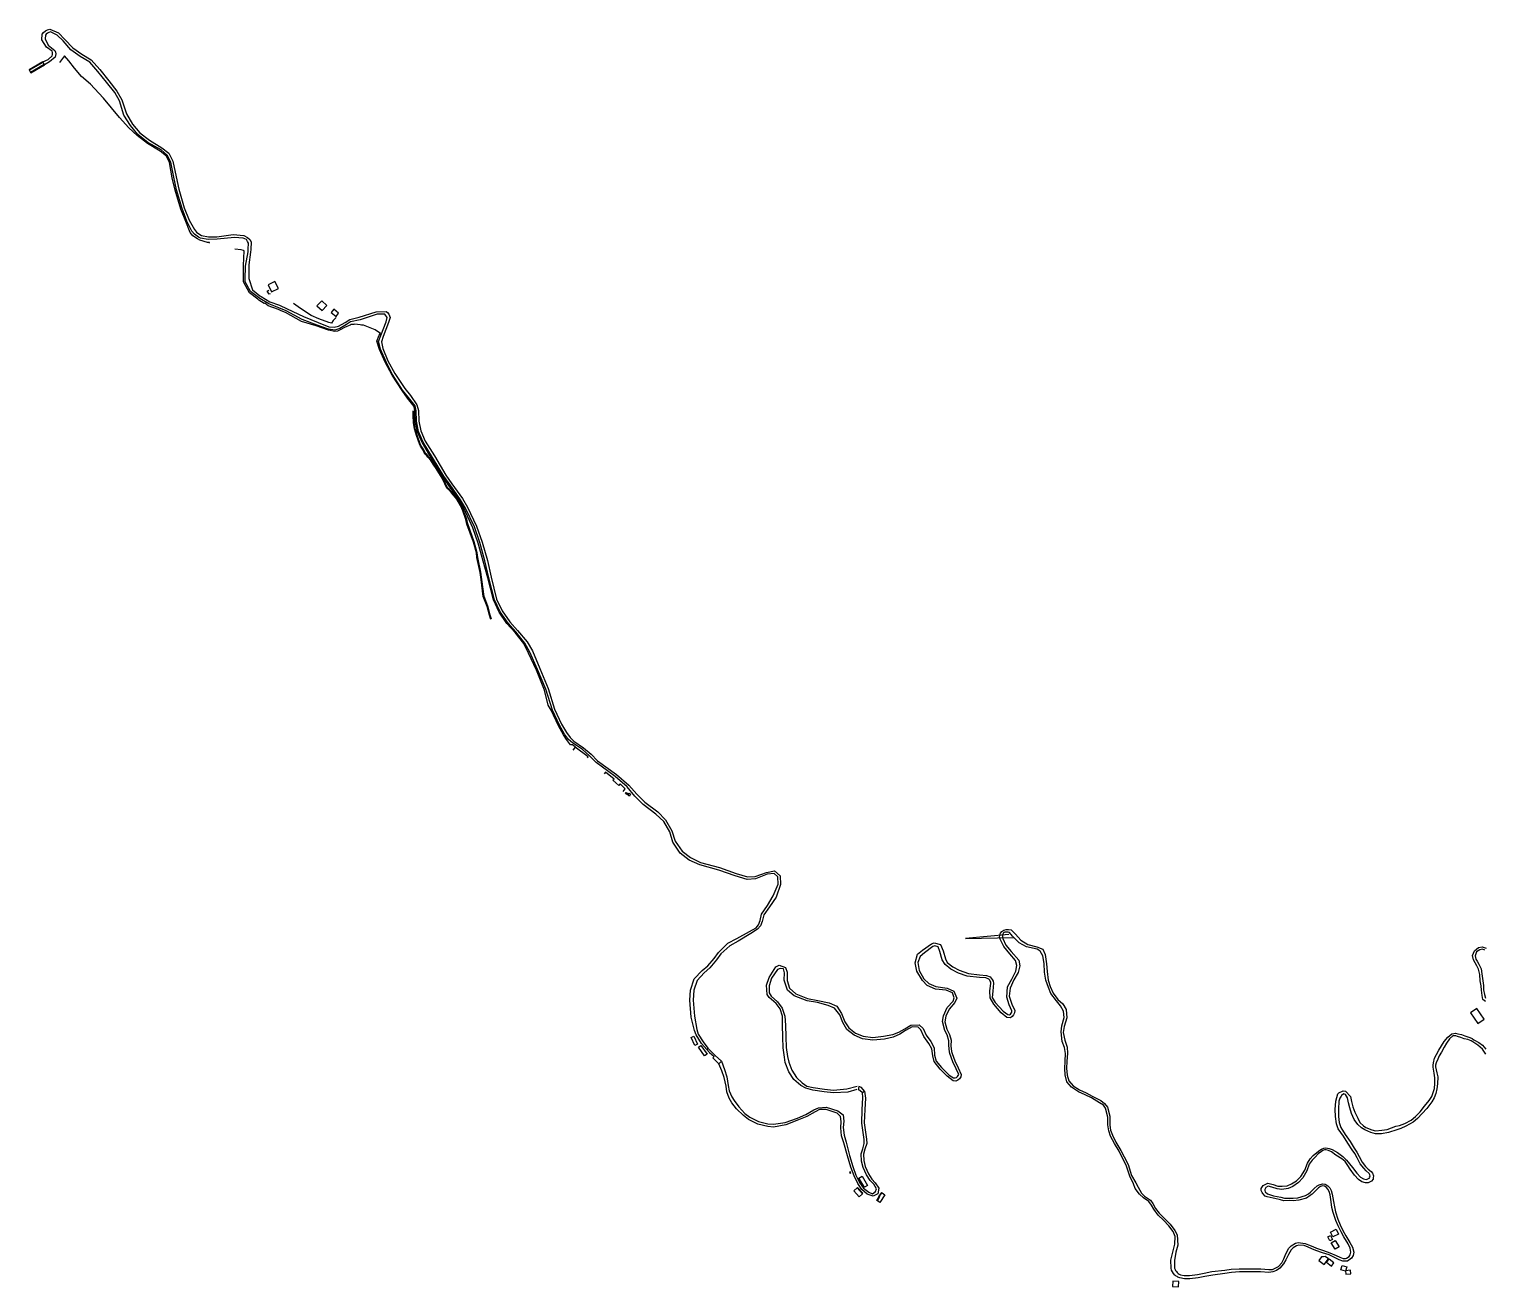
# Model space of a CAD drawing. Header units: metres. Extents: x 597717 to 615580, y 9471410 to 9478852.
# Drawn here: x 606348 to 608663, y 9471410 to 9473410 of the extents above; entities that cross this region are included whole.
import ezdxf

# ---------------------------------------------------------------- set-up
doc = ezdxf.new("R2010")
doc.units = ezdxf.units.M
for name, color, linetype in [('BORDE DE VIA EXIST', 1, 'Continuous'), ('canal de regadio', 144, 'Continuous'), ('cerco', 36, 'Continuous'), ('MAPOSTERIA', 5, 'Continuous'), ('OBRAS DE ARTE', 5, 'Continuous'), ('VEREDA', 144, 'Continuous'), ('VIVIENDA', 6, 'Continuous')]:
    doc.layers.add(name, color=color, linetype=linetype)

msp = doc.modelspace()

# ---------------------------------------------------------------- linework, layer by layer
at = {"layer": 'BORDE DE VIA EXIST', "flags": 128}
for points, elevation in [([(606369.6, 9473357.8), (606378, 9473361.6), (606384.2, 9473367.5, 0.139287), (606384.4, 9473374.7), (606375.3, 9473381.2), (606367.9, 9473393), (606368.3, 9473401.6, -0.2225), (606380.5, 9473409.8), (606394.5, 9473403.8), (606404.4, 9473393.2), (606417.1, 9473380.3), (606431.6, 9473370.3), (606446.4, 9473360.9), (606460.1, 9473345.6), (606474.2, 9473327.7), (606487.2, 9473311.1), (606495.1, 9473297.2)], 627.6), ([(606858.9, 9472944.2), (606852.3, 9472940.3), (606841.7, 9472933.9), (606833.7, 9472931), (606823.7, 9472932.6), (606805.8, 9472939.2), (606782.1, 9472948), (606756.5, 9472962.1), (606744.6, 9472966.9), (606729.1, 9472973), (606714.6, 9472981.3), (606699.8, 9472992.7), (606691.5, 9473008.3), (606691.2, 9473012.3), (606691.7, 9473033), (606695.8, 9473056), (606696.1, 9473060.2), (606696.6, 9473069.7), (606695.1, 9473072.3), (606693.3, 9473075.2), (606688.3, 9473077.6), (606674.3, 9473078.3), (606647, 9473075.9), (606632.5, 9473075.2), (606620.1, 9473077.6), (606617.3, 9473079.3), (606610.8, 9473083.6), (606606.7, 9473088.5), (606598.5, 9473104.4), (606591.1, 9473124.6), (606581.9, 9473154.1), (606577.6, 9473174.4), (606573, 9473198.4), (606567, 9473209.5), (606557.5, 9473217.8), (606536.7, 9473229.7), (606520.8, 9473242.2), (606509, 9473256.6), (606498.3, 9473273.3), (606491.4, 9473295.6), (606483.9, 9473308.9), (606470.9, 9473325.6), (606456.9, 9473342.6), (606444, 9473357.2), (606429, 9473366.3), (606414, 9473377), (606401.8, 9473391), (606392.4, 9473400.2), (606381.4, 9473405.3, 0.21643), (606373.5, 9473400.2), (606373, 9473394.4), (606378.2, 9473384.6), (606388.6, 9473376, -0.250087), (606388.9, 9473365.1), (606380.2, 9473357.7), (606372, 9473353.1)], 787.8), ([(606495.1, 9473297.2), (606502.3, 9473275.2), (606512.3, 9473259), (606523.6, 9473244.7), (606538.9, 9473233.1), (606558.8, 9473221.1), (606570, 9473212.6), (606576.5, 9473199.8), (606581.4, 9473175.1), (606585.7, 9473155.4), (606594.5, 9473125.9), (606602.4, 9473105.9), (606610.6, 9473091.3), (606613.9, 9473087.2), (606619.2, 9473083.2), (606621.8, 9473081.6), (606633, 9473079.5), (606646.4, 9473079.4), (606672, 9473083.3), (606689.2, 9473081.6), (606694.9, 9473078.6), (606698.7, 9473075.5), (606700.7, 9473071.4), (606700.1, 9473059.7), (606700, 9473055.4), (606697.1, 9473034.9), (606696.9, 9473013.2), (606702.8, 9472995.6), (606714.6, 9472985.8), (606716.7, 9472984.7), (606730.6, 9472976.5), (606745.8, 9472971), (606758.2, 9472965.3), (606784, 9472952.7), (606807.4, 9472943.5), (606824.6, 9472936.4), (606832.7, 9472936.2), (606839.5, 9472937.8), (606850.6, 9472943.4), (606857.6, 9472948.2), (606872.6, 9472951.9), (606899.4, 9472960.6), (606915.5, 9472960.9, -0.213976), (606921.9, 9472951.4)], 627.6), ([(608170, 9471428.7, -0.152677), (608164.1, 9471439.8), (608163.7, 9471452.6), (608166.6, 9471465.4), (608169.9, 9471477.9), (608170.6, 9471490.2), (608167.2, 9471498.4), (608160.4, 9471507.2), (608151.8, 9471516.4), (608143.4, 9471524.1), (608136.7, 9471533.5), (608133.1, 9471540.2), (608128.8, 9471545.6), (608120.4, 9471551.5), (608114, 9471557.4), (608107.1, 9471566.3), (608104.1, 9471574.2), (608098.3, 9471585.9), (608092.4, 9471603.4), (608086.6, 9471614.7), (608081.5, 9471625.8), (608074.1, 9471638.2), (608067.7, 9471649.9), (608064.8, 9471658.2), (608063.6, 9471667.6), (608063.6, 9471679.8), (608059.7, 9471694), (608056.4, 9471698.8), (608050.1, 9471702.9), (608037.6, 9471710.8), (608027.5, 9471715.3), (608016.7, 9471720.1), (608005.5, 9471727.7), (607998.4, 9471736.3), (607995.4, 9471747), (607995.1, 9471757.4), (607995.3, 9471769.1), (607995.9, 9471781.1), (607994.7, 9471790.7), (607990.9, 9471800.5), (607989, 9471815.6), (607990.5, 9471824.9), (607994.1, 9471838.3), (607993, 9471848.7), (607988.1, 9471857), (607981.6, 9471864.7), (607972.9, 9471876.3), (607969.1, 9471886.1), (607965, 9471897.6), (607962.9, 9471910.6), (607962, 9471924.1), (607959.9, 9471936.3), (607955.9, 9471944.1), (607951.1, 9471947.1), (607934.1, 9471950.7), (607922.2, 9471957), (607911.9, 9471967.6), (607907.2, 9471973.6, 0.186803), (607897.3, 9471973.2, 0.142398), (607896.2, 9471964), (607901.3, 9471953.4), (607909.7, 9471943.5), (607921.8, 9471929.3), (607923.6, 9471920.7), (607920.7, 9471909.8), (607913.7, 9471898.1), (607908, 9471885.1), (607906.7, 9471872.4), (607910.6, 9471859.7), (607915.7, 9471849.5, -0.239405), (607908.4, 9471837.9), (607902.9, 9471838.6), (607893.5, 9471846), (607882.1, 9471859.8), (607876, 9471869.9), (607875.8, 9471880.9), (607877.4, 9471892.7, 0.197265), (607874.3, 9471899.3), (607869.6, 9471901.6), (607859.1, 9471902.2), (607839.8, 9471904.2), (607826, 9471909.1), (607813.7, 9471915.3), (607804.5, 9471922.6), (607800, 9471930.3), (607796.3, 9471943.2), (607793.3, 9471950.7), (607788.3, 9471952.2), (607784.9, 9471951.2), (607772, 9471941), (607764.7, 9471935.6), (607761.3, 9471925.8), (607763.5, 9471913), (607771, 9471900), (607778.5, 9471892.3), (607790.1, 9471887.7), (607807.7, 9471884.8), (607818.6, 9471880.3), (607823.4, 9471869.2), (607820.2, 9471862.3), (607810.8, 9471851.8), (607805.5, 9471840.7), (607804.2, 9471831.6), (607807.4, 9471819.7), (607811.6, 9471811.6), (607814.2, 9471802.1), (607813.9, 9471793.5), (607814.8, 9471784.3), (607815.6, 9471781.4), (607820, 9471769.5), (607825.3, 9471758.3), (607829.9, 9471747.8, -0.368362), (607821.4, 9471737.2), (607817.2, 9471737.6), (607808.1, 9471744.9), (607796.7, 9471756.3), (607787.1, 9471768.2), (607785.1, 9471777.5), (607783.7, 9471788.5), (607778.7, 9471797.1), (607771, 9471808.2), (607765.9, 9471819), (607761.6, 9471823.1), (607752.1, 9471823.6), (607741.7, 9471817.5), (607732.8, 9471811.8), (607721.9, 9471807.3), (607708.1, 9471804.2), (607689.4, 9471802.1), (607673.3, 9471804.5), (607659.7, 9471810.1), (607648.5, 9471819.1), (607641.7, 9471830.3), (607637.1, 9471842.5), (607628.9, 9471853), (607618.8, 9471857.7), (607601.4, 9471862.1), (607585.4, 9471864.9), (607564.5, 9471872.8), (607553.7, 9471881.8), (607548.4, 9471897.5), (607549, 9471909.3), (607547.8, 9471915.6), (607542, 9471916.4), (607538.2, 9471914.9), (607528.7, 9471900.8), (607524.5, 9471889), (607525, 9471877.6), (607528, 9471872.2), (607538, 9471863.1), (607545.3, 9471853.4), (607549.5, 9471840.7), (607550.5, 9471826.2), (607551.1, 9471807.4), (607551.8, 9471790.8), (607554.1, 9471776.6), (607555.9, 9471767.6), (607560.9, 9471754.5), (607568.1, 9471742.9), (607577.1, 9471734.4), (607584.9, 9471729.4), (607594.8, 9471726.9)], 822.9), ([(607910.9, 9471848.8), (607906.3, 9471858.3), (607902.7, 9471870.9), (607903.8, 9471887.3), (607910.6, 9471899.6), (607917.3, 9471912), (607918.7, 9471921.3), (607916.4, 9471928.9), (607907.7, 9471939.8), (607898, 9471951.5), (607892.2, 9471962.7, -0.317711), (607894.9, 9471975.2, -0.265204), (607909.4, 9471977.6), (607916.3, 9471970.7)], 916.2), ([(607916.3, 9471970.7), (607924.9, 9471961.2), (607936.1, 9471954.4), (607950.4, 9471950.8), (607960.1, 9471947.2), (607963.9, 9471938.4), (607966, 9471923.9), (607966.7, 9471911.6), (607968.3, 9471897.9), (607971.8, 9471887.7), (607976.4, 9471877.3), (607984.1, 9471867.2), (607991.7, 9471860), (607997.1, 9471851), (607998, 9471837.7), (607994.2, 9471824.1), (607992.5, 9471814.5), (607994.8, 9471802.5), (607998.5, 9471791.3), (607999, 9471781.6), (607998.3, 9471768.5), (607997.9, 9471757.6), (607998.7, 9471746.8), (608001.5, 9471737.8), (608008.1, 9471729.7), (608018.1, 9471723.5), (608028.9, 9471718.5), (608038.6, 9471713.3), (608052.1, 9471706.4), (608058.2, 9471701.8), (608062.8, 9471695.6), (608066.4, 9471681.4), (608066.7, 9471667.4), (608067.8, 9471659.3), (608070.6, 9471651.4), (608076.2, 9471640.1), (608084.3, 9471627.1), (608089.6, 9471616.7), (608095.9, 9471604.7), (608101.2, 9471587.3), (608107.8, 9471575.7), (608111.9, 9471568.8), (608117.2, 9471559.1), (608121.8, 9471554.3), (608131.2, 9471547.8), (608135.1, 9471542.7), (608139.1, 9471534.9), (608145.1, 9471527.2), (608154, 9471518.3), (608162.8, 9471509.9), (608170.1, 9471500), (608173.9, 9471492.6), (608174.9, 9471476.4), (608171.7, 9471465.1), (608169.5, 9471451.9), (608169.7, 9471440, 0.12241), (608173.8, 9471432.7, 0.094775)], 985.8), ([(607826.2, 9471747.9), (607822.2, 9471756.9), (607816.8, 9471767.8), (607811.9, 9471781), (607811.5, 9471783.7), (607810.6, 9471793.7), (607810.7, 9471801.4), (607807.9, 9471810.9), (607804, 9471817.5), (607800.5, 9471831.9), (607802.2, 9471841.3), (607808, 9471854.1), (607817.4, 9471864.4), (607819.1, 9471869.7), (607816.3, 9471877.6), (607806.2, 9471881.6), (607789.4, 9471883.7), (607776, 9471889.2), (607768.4, 9471897.2), (607759.8, 9471912), (607757.2, 9471925.3), (607760.6, 9471939.1), (607768.7, 9471945.6), (607768.7, 9471945.6), (607782.7, 9471955.6), (607787.1, 9471957.2), (607797.4, 9471954.5), (607801.3, 9471944.6), (607805.1, 9471931.6), (607808, 9471926.1), (607816.7, 9471919.2), (607827.2, 9471913.8), (607841.9, 9471908.4), (607859.4, 9471906.2), (607870.4, 9471905.2), (607876, 9471903.1, -0.140634), (607881.7, 9471893.2)], 881), ([(607594, 9471723.1), (607583, 9471725.9), (607574.9, 9471730.3), (607564.2, 9471739.9), (607556, 9471751.8), (607550.2, 9471766.9), (607549.2, 9471775.1), (607547.2, 9471790.4), (607546.5, 9471807), (607546.1, 9471826.6), (607545.8, 9471840.5), (607542.2, 9471852.4), (607536, 9471860.7), (607524.7, 9471870.1), (607521.5, 9471875.2), (607520.5, 9471889.8), (607524.6, 9471902.1), (607535.4, 9471919.2), (607540.5, 9471921.5), (607550.9, 9471918), (607553.2, 9471910.6), (607553.6, 9471897), (607557.3, 9471885), (607567.2, 9471876.2), (607585.7, 9471868.4), (607602.1, 9471865.3), (607620, 9471861.9), (607632.2, 9471856.3), (607639.9, 9471845), (607645.2, 9471831.5), (607651.6, 9471822.1), (607662.3, 9471813.6), (607674.3, 9471808.5), (607689.8, 9471806.5), (607706.8, 9471808.5), (607721.4, 9471811.3), (607730.8, 9471815), (607740.3, 9471820.5), (607750.3, 9471826.2), (607763.5, 9471826.8), (607769.5, 9471821), (607774.5, 9471810.3), (607781.7, 9471800.3), (607787, 9471790), (607787.6, 9471778.3), (607790.6, 9471769.1), (607798.9, 9471759), (607811.2, 9471746.8), (607818, 9471742.4), (607820.6, 9471742.4, 0.251875), (607826.2, 9471747.9)], 207.5), ([(607881.7, 9471893.2), (607880.3, 9471880.5), (607879.7, 9471870.2), (607884.4, 9471862.1), (607896.8, 9471848.3), (607904.2, 9471843), (607907.2, 9471842.6, 0.257659), (607910.9, 9471848.8)], 916.2), ([(608326.7, 9471554.7), (608338.4, 9471552.6), (608344.3, 9471551.4), (608351.8, 9471551.1), (608358.2, 9471551.2), (608365.6, 9471551.8), (608377.7, 9471555.2), (608382.8, 9471558.3), (608385.7, 9471560.9), (608391.6, 9471566.3), (608396.4, 9471570.8), (608399.3, 9471572.1), (608404.6, 9471574.1), (608409.1, 9471573.6), (608413.6, 9471571), (608416.4, 9471567.8), (608418.9, 9471563.5), (608420.4, 9471557.4), (608422.1, 9471546.1), (608423.7, 9471537.5), (608425.6, 9471529.6), (608429.5, 9471517.7), (608433.2, 9471508.5), (608437.2, 9471499.6), (608441.9, 9471491.2), (608448.3, 9471480.7), (608452.7, 9471473), (608454.6, 9471465.3), (608453.5, 9471460), (608451.1, 9471455.9), (608444.4, 9471450.9), (608437.1, 9471450.8), (608431.2, 9471453.1), (608424.8, 9471456.3), (608415.5, 9471460.8), (608405, 9471464.4), (608394.3, 9471467.8), (608388, 9471470.8), (608382, 9471473), (608375.9, 9471475.7), (608367.4, 9471476.2), (608363.4, 9471475.6), (608358.4, 9471472.1), (608354.9, 9471468.8), (608350.6, 9471461.7), (608346.7, 9471453.3), (608342.8, 9471446.6), (608337.2, 9471440.1), (608331.8, 9471436.3), (608325.6, 9471434.2), (608319.4, 9471433), (608306.4, 9471434.2), (608297.1, 9471434.2), (608284.8, 9471434.2), (608272.6, 9471433.8), (608260.3, 9471433.1), (608249.5, 9471431.6), (608230.3, 9471428.7), (608217.7, 9471426.6), (608207.2, 9471424.7), (608193.8, 9471422.8), (608185.3, 9471422.8), (608178.1, 9471424.6), (608174.6, 9471425.8, 0.039619), (608170, 9471428.7)], 1028.5), ([(608173.8, 9471432.7, 0.063842), (608177, 9471430.2), (608179.2, 9471429.1), (608184.8, 9471428.1), (608193.3, 9471428), (608205.8, 9471429.9)], 988.3)]:
    msp.add_lwpolyline(points, format="xyb", dxfattribs=dict(at, elevation=elevation))
for points, elevation in [([(607199.2, 9472289.1), (607191.3, 9472303), (607179.9, 9472327), (607169.5, 9472360.2), (607156.2, 9472391.6), (607144.3, 9472419.2), (607136.3, 9472433.5), (607121.8, 9472451.4), (607109.4, 9472465.5), (607096.8, 9472483.4), (607087.7, 9472502.7), (607079, 9472537.7), (607072.4, 9472564.4), (607064.5, 9472593.4), (607056, 9472618.4), (607041.7, 9472648.3), (607033.9, 9472661.7), (607017.1, 9472685.3), (607007.5, 9472699.1), (606989, 9472728.8), (606974.2, 9472752.9), (606966.8, 9472769.9), (606964, 9472786.4), (606963.5, 9472803.1), (606961.6, 9472810.7), (606951.3, 9472824.4), (606941.8, 9472835.8), (606925.7, 9472860.5), (606915.4, 9472880.9), (606906.4, 9472900.8), (606903.1, 9472913), (606906.9, 9472922.5), (606915.4, 9472944.5), (606917, 9472951.3), (606913.6, 9472956.8), (606901.4, 9472956.4), (606874.1, 9472947.5), (606858.9, 9472944.2)], 787.8), ([(606921.9, 9472951.4), (606919.2, 9472943.2), (606910.8, 9472920.9), (606908.2, 9472912.7), (606910.1, 9472902), (606918.2, 9472882.4), (606929.2, 9472862.5), (606945, 9472838.3), (606954.4, 9472827.4), (606964.5, 9472812.3), (606967, 9472803.7), (606967.7, 9472786.7), (606970.7, 9472771.1), (606977.4, 9472754.5), (606992.3, 9472731.3), (607010.3, 9472700.8), (607019.8, 9472687.1), (607036.8, 9472663.5), (607044.8, 9472650), (607059.4, 9472619.8), (607068.3, 9472594.4), (607076.5, 9472565.2), (607082.7, 9472538.5), (607090.8, 9472503.7), (607099.9, 9472485.1), (607112.4, 9472467.5), (607124.5, 9472453.9), (607139.9, 9472435.8), (607148.4, 9472421.3), (607160.1, 9472393.1)], 627.6), ([(607160.1, 9472393.1), (607173.1, 9472361.3), (607183.2, 9472328.4), (607194.6, 9472304.7), (607202.3, 9472291.5)], 627.6), ([(607371.5, 9472117), (607366.5, 9472133.6), (607357.1, 9472149.8), (607344.6, 9472161.5), (607324.3, 9472177.3), (607311, 9472190.5), (607298.7, 9472205.2), (607279.7, 9472221.5), (607249.6, 9472243.6), (607239.1, 9472254.2), (607227.7, 9472264.5), (607211.8, 9472275.3), (607205.5, 9472280.6), (607199.2, 9472289.1)], 760.9), ([(607202.3, 9472291.5), (607208.4, 9472283.5), (607213.9, 9472277.9), (607229.4, 9472267.1), (607241.7, 9472257.2), (607251.9, 9472246.5), (607282.1, 9472224.6), (607301.5, 9472207.9), (607314, 9472193.4), (607326.8, 9472180.7), (607347.6, 9472165.3), (607359.9, 9472152.6), (607370, 9472135), (607375.2, 9472118.8), (607386.4, 9472103), (607399.7, 9472092.7), (607415.6, 9472085.1), (607445.5, 9472076.9), (607472.2, 9472067.5), (607490.4, 9472062.3), (607502.4, 9472062.8), (607520.6, 9472069.2), (607533.2, 9472071.4), (607542, 9472063.8), (607542.6, 9472049.7), (607535.7, 9472029.5), (607525.4, 9472014.6), (607516.4, 9472001.4), (607513.6, 9471991.2), (607510.9, 9471983.9), (607506.4, 9471978.7), (607495.6, 9471971.9), (607475.7, 9471959.7), (607462.3, 9471952.1), (607447.8, 9471939.4), (607441, 9471930.2), (607430.3, 9471917.1), (607421.3, 9471909.6), (607410.2, 9471897.3), (607404.8, 9471881.6), (607403.8, 9471866.1), (607406.2, 9471840.4), (607409.6, 9471819.3), (607411.9, 9471812), (607419.6, 9471799.8), (607427.4, 9471789.6)], 600.7), ([(607417.1, 9471797), (607408.4, 9471810.6), (607405.8, 9471817.8), (607400.5, 9471839.1), (607398.6, 9471865.9), (607399.8, 9471882.1), (607405.5, 9471899.7), (607418.3, 9471913.3), (607427.1, 9471920.4), (607437.3, 9471932.3), (607444.3, 9471942), (607459.1, 9471956.5), (607473.5, 9471963.9), (607493.5, 9471975.3), (607504.2, 9471981.2), (607508, 9471985.5), (607510.2, 9471992.4), (607512.6, 9472002.9), (607522.2, 9472016.6), (607531.3, 9472031.6), (607539, 9472050.5), (607538.6, 9472061.8), (607532.5, 9472067.6), (607521.6, 9472066.3), (607503.1, 9472059.1), (607490, 9472058), (607470.8, 9472063.5), (607444.5, 9472072.8), (607414.4, 9472081.1), (607397.6, 9472088.4), (607383.3, 9472099.8), (607371.5, 9472117)], 771.7), ([(608663.9, 9471863.6), (608659.8, 9471866.8), (608658.9, 9471873.4), (608657.5, 9471882.1), (608657.1, 9471889), (608655.8, 9471896.6), (608654.9, 9471907), (608653.2, 9471915.1), (608650.3, 9471920.8), (608647.5, 9471925.1), (608644.8, 9471929.9), (608643.4, 9471936.8), (608646.6, 9471944.2), (608653, 9471949.9), (608658.8, 9471950.9), (608665.1, 9471948.6)], 1202.2), ([(608663.2, 9471945.6), (608659.4, 9471946.9), (608654.9, 9471946.1), (608649.6, 9471942.8), (608647.6, 9471936.7), (608649, 9471931.3), (608650.9, 9471927.8), (608653.4, 9471923), (608657.2, 9471915.9), (608658.5, 9471907.9), (608659.7, 9471896.6), (608660.9, 9471889.1), (608661, 9471882.4), (608662.4, 9471875.1), (608664.3, 9471869.2)], 1165.3), ([(608664.9, 9471780.1), (608661.5, 9471784.8), (608659.1, 9471787.9), (608655.6, 9471791.1), (608651.8, 9471794.4), (608644, 9471799.8), (608641.1, 9471801.1), (608636.1, 9471803.4), (608630.1, 9471804.6), (608624.8, 9471806.7), (608619.6, 9471808.1), (608616.9, 9471809.1), (608615.1, 9471809.1), (608612.1, 9471809), (608606.7, 9471804.7), (608602, 9471797.7), (608598.3, 9471791.1), (608593.9, 9471783.3), (608590.4, 9471777.4), (608588.1, 9471772.2), (608585.5, 9471766.1), (608584.5, 9471762.7), (608584.7, 9471760), (608586.9, 9471750.4), (608588.5, 9471743.8), (608587.9, 9471732.7), (608586.6, 9471725.2), (608585, 9471717.3), (608582.6, 9471710.7), (608578.7, 9471704.2), (608570.9, 9471693.9), (608563.6, 9471685.7), (608555.9, 9471677.7), (608548.8, 9471672), (608537.5, 9471665.5), (608529.4, 9471662.1), (608523.1, 9471659.7), (608509.6, 9471655.7), (608498.8, 9471653.2), (608489, 9471653.6), (608481.6, 9471655.3), (608472.3, 9471659.7), (608466.7, 9471663.1), (608461.3, 9471668.1), (608455.4, 9471676), (608451.1, 9471685.6), (608448.2, 9471694.9), (608446.3, 9471702.9), (608444.5, 9471710.9), (608441.2, 9471716.1), (608438.6, 9471716.9), (608435.1, 9471714.5), (608434.3, 9471713.4), (608432.3, 9471710.2), (608430.7, 9471705.3), (608430.1, 9471692.8), (608430.1, 9471681.1), (608431.2, 9471671.3), (608434.2, 9471663.4), (608441, 9471652.2), (608448.6, 9471641), (608455.4, 9471630.4), (608459.4, 9471624.2), (608463.2, 9471617.6), (608468, 9471608.2), (608473.4, 9471601.7), (608477.4, 9471597.2), (608482.1, 9471593.5), (608484.3, 9471590.7), (608485.9, 9471586.7), (608485.7, 9471583.6), (608485.2, 9471581.3), (608482.6, 9471578.4), (608477.5, 9471575.5), (608473.3, 9471575.4), (608467.6, 9471577), (608462.2, 9471580.8), (608455.6, 9471587.7), (608448.8, 9471597.1), (608445.3, 9471603.1), (608440.8, 9471609.4), (608435.4, 9471613.6), (608425.8, 9471619.7), (608419.4, 9471624.6), (608414.6, 9471626.7), (608410.7, 9471627.9), (608407.8, 9471627.9), (608405.5, 9471626.7), (608403.1, 9471625.1), (608398, 9471621.4), (608393, 9471616.1), (608388.6, 9471611.8), (608383.4, 9471605.4), (608380, 9471594.4), (608373.8, 9471583.3), (608366.8, 9471576), (608357.5, 9471569.8), (608350, 9471566.5), (608340.3, 9471565.1), (608332.8, 9471566), (608324.2, 9471568.8), (608318.6, 9471570.2), (608314.5, 9471568.1), (608313.2, 9471565), (608313.1, 9471563.6), (608313.9, 9471561.4), (608317.3, 9471558.2), (608326.7, 9471554.7)], 1165.3), ([(608348.5, 9471570.9), (608355.8, 9471573.7), (608363.7, 9471578.9), (608370.6, 9471585.7), (608376.6, 9471595.5), (608381, 9471606.6), (608385.1, 9471613.6), (608390, 9471619.1), (608395.8, 9471623.7), (608400.5, 9471627.3), (608403.3, 9471629.1), (608407, 9471630.4), (608409.9, 9471631), (608415.5, 9471630.3), (608420.2, 9471628.4), (608428.5, 9471623.8), (608437.3, 9471617.3), (608442.8, 9471611.8), (608448, 9471606), (608452.6, 9471599.9), (608459.3, 9471591), (608465.5, 9471584.6), (608470.2, 9471581.9), (608474.1, 9471580.9), (608475.7, 9471581.2), (608479.1, 9471582.8), (608480.1, 9471583.5), (608479.8, 9471585.1), (608480.9, 9471586.3), (608480, 9471588.4), (608479.2, 9471590.3), (608474.4, 9471594.6), (608470.5, 9471598.9), (608465, 9471605.9), (608459.9, 9471615.5), (608456.4, 9471622.1), (608452.1, 9471627.9), (608444.9, 9471638.8), (608438.1, 9471649.8), (608429.8, 9471661.6), (608427.3, 9471669.3), (608425.5, 9471681), (608425.2, 9471692.3), (608426.2, 9471705.5), (608427.4, 9471711.2), (608429.3, 9471716.8), (608431, 9471718.5), (608437.6, 9471721.6), (608441.5, 9471721.4), (608449.5, 9471712.6), (608451, 9471705), (608453.1, 9471696.5), (608456.2, 9471688.1), (608460.9, 9471678.1), (608464.4, 9471671.4), (608470, 9471665.9), (608473.7, 9471663.4), (608483.3, 9471659.9), (608489.3, 9471658.3), (608499.2, 9471659.2), (608507.9, 9471660.5), (608521.7, 9471665.6), (608527.2, 9471666.7), (608535.6, 9471670.1), (608545.8, 9471675.3), (608552.9, 9471681.2), (608560, 9471688.5), (608567.2, 9471697.2), (608574.7, 9471706.5), (608578.8, 9471712.9), (608581, 9471718.9), (608582.8, 9471725.4), (608583.6, 9471733.3), (608583.3, 9471742.3), (608582.2, 9471749.9), (608581.1, 9471759.2), (608581.1, 9471762.7), (608581.4, 9471766.4), (608583.2, 9471773.7), (608586, 9471779.5), (608589.9, 9471786.2), (608594, 9471793.2), (608598.3, 9471800), (608604, 9471806.9), (608610.5, 9471812.2), (608613.9, 9471812.8), (608616.6, 9471813.3), (608619.9, 9471812.5), (608626, 9471811.5), (608631.4, 9471809.5), (608639, 9471806.6), (608642.8, 9471805), (608645.7, 9471803.1), (608653.6, 9471798.8), (608659.4, 9471794.6), (608662.2, 9471791), (608664.5, 9471788.3)], 1202.2), ([(607417.1, 9471797), (607425.5, 9471787.6)], 787.9), ([(607449.5, 9471753.6), (607444.6, 9471764.7)], 789.8), ([(607448.9, 9471768.8), (607453.6, 9471755.6), (607457.5, 9471744.1), (607459.7, 9471730.1), (607461.3, 9471721.9), (607465.2, 9471712.3), (607469.3, 9471706.2), (607476.3, 9471696.3), (607486.3, 9471685.7), (607494.1, 9471680), (607508, 9471673.2), (607522.8, 9471669.2), (607531.4, 9471668.8), (607550, 9471671.4), (607569.9, 9471678.4), (607583, 9471684.3), (607596, 9471691.7), (607603.4, 9471695), (607615.6, 9471695.8), (607634.2, 9471690), (607642.6, 9471683.4), (607643.4, 9471673.4), (607642.2, 9471663.3), (607643.8, 9471651.2), (607647, 9471640.4), (607652.6, 9471619.1), (607657.8, 9471601.7), (607662.8, 9471587.7), (607668.6, 9471575.9), (607675, 9471567.3), (607683.2, 9471560.8), (607689.2, 9471558.3), (607693.9, 9471561.6), (607695.3, 9471565.8), (607691.2, 9471573.2), (607685.3, 9471579.1), (607679.7, 9471588), (607674.3, 9471600.1), (607671.6, 9471610), (607671.2, 9471621.6), (607673.9, 9471629.8), (607676.1, 9471638.2), (607675.6, 9471644.6), (607672.3, 9471670.4), (607672.9, 9471692), (607673.8, 9471710.6), (607673, 9471719.1)], 821.9), ([(607676.6, 9471721.5), (607678, 9471710.2), (607677, 9471692), (607675.8, 9471670.8), (607679.6, 9471644.8), (607679.9, 9471637.9), (607677.1, 9471628.9), (607674.9, 9471621.3), (607675.2, 9471610.8), (607677.6, 9471601.4), (607682.6, 9471589.7), (607688.1, 9471581.5), (607693.6, 9471575.4), (607699.4, 9471566.9), (607697.4, 9471558.3), (607690, 9471554.4), (607680.6, 9471557.5), (607672, 9471564.8), (607665.9, 9471574.4), (607660.1, 9471586.4), (607654.4, 9471600.2), (607649.4, 9471618.3), (607643.4, 9471639.1), (607639.9, 9471650.4), (607638.6, 9471663), (607639.3, 9471673.2), (607638.1, 9471681), (607632.9, 9471686.4), (607615.3, 9471692), (607604.6, 9471691.9), (607597.8, 9471688.6), (607584.9, 9471680.8), (607571.4, 9471675.5), (607551.4, 9471667.8), (607531.7, 9471664.2), (607522.4, 9471665.1), (607506.6, 9471669), (607491.9, 9471676.3), (607483.9, 9471682.5), (607472.9, 9471693.2), (607465.5, 9471702.9), (607461, 9471710), (607457.3, 9471720.4), (607456.1, 9471729.2), (607453.4, 9471743), (607449.5, 9471753.6)], 853.7), ([(607664.2, 9471723.9), (607650.1, 9471719.6), (607627.1, 9471718.7), (607612.3, 9471720.1), (607594, 9471723.1)], 822.9), ([(607594.8, 9471726.9), (607612.6, 9471724.5), (607627.2, 9471723), (607648.2, 9471725), (607664.6, 9471729.4)], 1438.4), ([(608205.8, 9471429.9), (608216.7, 9471432), (608228.8, 9471434.6), (608249.3, 9471436.9), (608259.5, 9471438.3), (608272.4, 9471438.8), (608284.4, 9471438.9), (608297.4, 9471438.8), (608306.7, 9471438.7), (608319.4, 9471437.5), (608325.1, 9471437.7), (608329.4, 9471439.7), (608334.9, 9471442.7), (608340, 9471448.1), (608343.2, 9471454.8), (608346.5, 9471462.8), (608351.4, 9471471.5), (608354.9, 9471475.4), (608361.7, 9471479.4), (608366, 9471480.6), (608377.4, 9471479), (608382.7, 9471476.9), (608389.4, 9471474.5), (608395.3, 9471471.9), (608406.2, 9471467.9), (608416.5, 9471464.4), (608426.6, 9471460.2), (608432.5, 9471457.6), (608437.6, 9471455.1), (608441.3, 9471455.4), (608443, 9471455.8), (608447.2, 9471458.5), (608448.9, 9471461.2), (608450.1, 9471465.5), (608448.9, 9471471.6), (608445.9, 9471478.4), (608439, 9471489.7), (608434.3, 9471497.4), (608429.6, 9471507), (608426.1, 9471515.7), (608422, 9471528.5), (608419.7, 9471536.2), (608418.4, 9471545.3), (608417.2, 9471556.5), (608415.5, 9471561.8), (608413.4, 9471565.3), (608411, 9471568.1), (608408, 9471570.1), (608405.1, 9471570.8), (608401.5, 9471569.5), (608398.7, 9471567.6), (608394.7, 9471564), (608388.3, 9471557.7), (608385.5, 9471555.4), (608379.2, 9471551.2), (608367.4, 9471547.9), (608358, 9471547.1), (608352.2, 9471547.2), (608343.4, 9471547.1), (608337.8, 9471548.6), (608329, 9471550.7), (608326.2, 9471551.1), (608316.6, 9471553.2), (608313.8, 9471554.1), (608309.8, 9471558.6), (608308.9, 9471559.9), (608307.5, 9471563.6), (608307.5, 9471566.3), (608310.3, 9471571.5), (608318, 9471575), (608326.2, 9471572.7), (608333.6, 9471570.4), (608340.7, 9471570.1), (608348.5, 9471570.9)], 990.1)]:
    msp.add_lwpolyline(points, dxfattribs=dict(at, elevation=elevation))
at = {"layer": 'canal de regadio', "elevation": 741.8, "flags": 128}
for points in [[(607081.9, 9472471.4), (607080, 9472477.9), (607076.3, 9472492.1), (607070, 9472507.8), (607066.8, 9472534.8), (607065.1, 9472546), (607060, 9472569.8), (607059.3, 9472577), (607054.4, 9472594.4), (607044.1, 9472623), (607042.5, 9472630.1), (607037.4, 9472643.7), (607033.6, 9472652.2), (607027.8, 9472662.5), (607025.8, 9472665), (607019.3, 9472672.6), (607015.1, 9472677.4), (607012.1, 9472679.8), (607008.9, 9472686.7), (607004.5, 9472695.9), (606993.8, 9472712.7), (606992.6, 9472715.2), (606986.6, 9472724.2), (606981.7, 9472729.3), (606980.7, 9472731.1), (606979.5, 9472732.5), (606977.3, 9472734.2), (606974.6, 9472740.5), (606970.1, 9472746.7), (606969, 9472748.7), (606963.8, 9472763.7), (606960.8, 9472774.1), (606958.8, 9472783.7), (606958.7, 9472796.1), (606958.6, 9472803.1)], [(607083, 9472471.7), (607081.1, 9472478.2), (607077.4, 9472492.4), (607071.2, 9472508), (607067.9, 9472535), (607066.2, 9472546.3), (607061.1, 9472570), (607060.4, 9472577.2), (607055.5, 9472594.7), (607045.2, 9472623.3), (607043.6, 9472630.5), (607038.5, 9472644.1), (607034.6, 9472652.7), (607028.8, 9472663.2), (607026.7, 9472665.7), (607020.2, 9472673.4), (607015.9, 9472678.2), (607013.1, 9472680.5), (607010, 9472687.2), (607005.5, 9472696.4), (606994.8, 9472713.3), (606993.6, 9472715.8), (606987.5, 9472724.9), (606982.7, 9472730), (606981.7, 9472731.8), (606980.2, 9472733.4), (606978.2, 9472735), (606975.6, 9472741), (606971.1, 9472747.3), (606970.1, 9472749.1), (606964.9, 9472764.1), (606961.9, 9472774.3), (606959.9, 9472783.9), (606959.9, 9472796.2), (606959.7, 9472803.1)]]:
    msp.add_lwpolyline(points, dxfattribs=at)
at = {"layer": 'cerco', "flags": 128}
for points in [[(606634.5, 9473069.3), (606634.5, 9473070.5), (606631.6, 9473070.7), (606619.2, 9473074.5), (606615.6, 9473076.6), (606607.9, 9473081), (606603.6, 9473086.6), (606596.8, 9473103.8), (606589.2, 9473123.5), (606580.2, 9473153.6), (606575.3, 9473173.6), (606570.7, 9473197.6), (606565.9, 9473208), (606556.2, 9473215.7), (606535.7, 9473227.9), (606519.6, 9473240.7), (606506, 9473253), (606491.4, 9473269.4), (606465.7, 9473300.2), (606458.4, 9473307.8), (606445.3, 9473322.3), (606430.9, 9473334.6), (606419.9, 9473348), (606410.6, 9473359.4), (606404, 9473367.4), (606396.2, 9473357)], [(606906.5, 9472926), (606898.1, 9472931.9), (606879.5, 9472939.3), (606876.2, 9472939.1), (606874.4, 9472939.5), (606865.7, 9472940.7), (606864.1, 9472940.3), (606860, 9472940), (606858.5, 9472939.3), (606855.5, 9472938), (606852.9, 9472937.1), (606849.4, 9472935.4), (606843.6, 9472932.5), (606838.3, 9472929.8), (606834.1, 9472929), (606823.7, 9472931.1), (606804.4, 9472938.2), (606781, 9472945.1), (606755.6, 9472959.1), (606748.5, 9472961.8), (606744.1, 9472964.2), (606727.9, 9472970.1), (606722.5, 9472974.4), (606721.4, 9472973.4), (606713.2, 9472979), (606711.4, 9472980.3), (606698.1, 9472990.6), (606688.8, 9473007.8), (606688.4, 9473012.1), (606688.8, 9473034.1), (606689.7, 9473057.1), (606688.4, 9473058), (606684.9, 9473058.7), (606674.9, 9473060.1)], [(606731.3, 9472989.2), (606729.5, 9472988.4), (606726.5, 9472993.4), (606728.8, 9472994.7)], [(607216, 9472269), (607211.9, 9472272.1), (607209, 9472272.1), (607202.5, 9472280.5), (607197.4, 9472287.7), (607189.9, 9472302.1), (607178.1, 9472326.8), (607173.4, 9472335.2), (607167.5, 9472359), (607154.5, 9472390.9), (607142.1, 9472417.5), (607134.5, 9472432.8), (607120.8, 9472450.4), (607107.5, 9472464.6), (607095.3, 9472482.7), (607086.2, 9472502.7), (607077, 9472537.2), (607070, 9472564), (607061.9, 9472592.3), (607053.6, 9472616.7), (607039.7, 9472647.3), (607032.3, 9472660.4), (607015.4, 9472684.4), (607006.7, 9472697.7), (606987.3, 9472727.8), (606972.6, 9472752.8), (606965.4, 9472769.7), (606961.6, 9472785.9), (606960.9, 9472803), (606959.9, 9472809.9), (606949.7, 9472823.1), (606940.9, 9472835.1), (606925.1, 9472859.6), (606914.1, 9472880.3), (606904.9, 9472900.4), (606900.8, 9472913.6), (606904.6, 9472923.2), (606906.5, 9472926)], [(607906.2, 9471970.3), (607837, 9471963.9), (607913.5, 9471965.4)]]:
    msp.add_lwpolyline(points, dxfattribs=at)
at = {"layer": 'cerco'}
for points, elevation in [([(606728, 9473003.5), (606733.4, 9472992.2), (606744.1, 9472997.3), (606738.7, 9473008.6)], 700.7), ([(606813.7, 9472962.3), (606821.3, 9472970.5), (606813.2, 9472978), (606805.5, 9472969.7)], 712.9), ([(606835.9, 9472953.1), (606840, 9472958.1), (606832.1, 9472964.5), (606828, 9472959.5)], 713.1)]:
    msp.add_lwpolyline(points, close=True, dxfattribs=dict(at, elevation=elevation))
at = {"layer": 'cerco', "elevation": 713, "flags": 128}
msp.add_lwpolyline([(606835.8, 9472951.5), (606831.4, 9472946.4), (606828.7, 9472942.3), (606824.5, 9472943.2), (606808.6, 9472949.4), (606796.2, 9472954.6), (606779.2, 9472965.7), (606768.3, 9472973.5)], dxfattribs=at)
at = {"layer": 'MAPOSTERIA', "elevation": 789.2, "flags": 128}
msp.add_lwpolyline([(607444.6, 9471764.7), (607448.9, 9471768.8), (607439.1, 9471778.2), (607432, 9471785.1), (607427.4, 9471789.6), (607425.5, 9471787.6), (607430, 9471783), (607437.2, 9471776.3), (607435.2, 9471774.2)], close=True, dxfattribs=at)
msp.add_lwpolyline([(607444.6, 9471764.7), (607448.9, 9471768.8), (607439.1, 9471778.2), (607432, 9471785.1), (607427.4, 9471789.6), (607425.5, 9471787.6), (607430, 9471783), (607437.2, 9471776.3), (607435.2, 9471774.2)], close=True, dxfattribs=at)
at = {"layer": 'OBRAS DE ARTE', "flags": 128}
for points, elevation in [([(606350.2, 9473340.3), (606372, 9473353.1), (606369.6, 9473357.8), (606347.6, 9473345)], 627.7), ([(607673, 9471719.1), (607676.6, 9471721.5), (607671.8, 9471727.2), (607667.4, 9471728.6), (607667, 9471726.3), (607666.6, 9471723.4), (607669.2, 9471722.8)], 822.6)]:
    msp.add_lwpolyline(points, close=True, dxfattribs=dict(at, elevation=elevation))
at = {"layer": 'OBRAS DE ARTE', "elevation": 627.7, "flags": 128}
for points in [[(606347.9, 9473344.6), (606369.9, 9473357.3)], [(606371.8, 9473353.7), (606349.8, 9473341)]]:
    msp.add_lwpolyline(points, dxfattribs=at)
at = {"layer": 'VEREDA', "flags": 128}
for points, elevation in [([(607676.1, 9471568.7), (607675.3, 9471568.3), (607666.8, 9471582.9), (607667.4, 9471583.2)], 808.6), ([(607673.1, 9471558.4), (607673.7, 9471559.1), (607665.3, 9471568.1), (607664.9, 9471567.7)], 806.9), ([(607697.3, 9471546.9), (607696, 9471547.7), (607699.5, 9471553.4), (607699, 9471553.9), (607700.2, 9471555.7), (607700.8, 9471555.2)], 811.4), ([(607703.5, 9471560.2), (607700.2, 9471555.7)], 812.9), ([(607703.5, 9471560.2), (607704.3, 9471559.6)], 812.9)]:
    msp.add_lwpolyline(points, dxfattribs=dict(at, elevation=elevation))
at = {"layer": 'VIVIENDA', "flags": 128}
for points, elevation in [([(607216.3, 9472268.4), (607212.2, 9472263.4)], 762.8), ([(607235.8, 9472251.3), (607236.9, 9472252.7), (607216.3, 9472268.4)], 762.8), ([(607292.4, 9472197.9), (607295.8, 9472201.7), (607287.9, 9472209.7), (607285.4, 9472207.3), (607276.3, 9472215.6), (607278.1, 9472217.5), (607264.4, 9472228.7), (607262.1, 9472225.7)], 765.7)]:
    msp.add_lwpolyline(points, dxfattribs=dict(at, elevation=elevation))
at = {"layer": 'VIVIENDA'}
for points, elevation in [([(607296, 9472194.3), (607297.2, 9472196.2), (607299.7, 9472194.6), (607298.5, 9472192.7)], 765.9), ([(607299.9, 9472192), (607301.8, 9472195), (607304.4, 9472193.3), (607302.5, 9472190.3)], 765.8), ([(607404.8, 9471808.8), (607410.9, 9471796), (607406.6, 9471794), (607400.6, 9471806.8)], 786.7), ([(607416.3, 9471793.8), (607425.9, 9471780.2), (607422, 9471777.4), (607412.4, 9471791.1)], 787.8), ([(607652.4, 9471592.6), (607653.7, 9471590.6), (607654.7, 9471591.2), (607653.4, 9471593.2)], 806), ([(607676.3, 9471568.4), (607667.4, 9471583.2), (607672.4, 9471586.2), (607681.4, 9471571.4)], 808.6), ([(607664.9, 9471567.7), (607673.2, 9471558.3), (607667.8, 9471553.5), (607659.5, 9471562.9)], 806.9), ([(607701, 9471544.5), (607697.3, 9471546.9), (607700.9, 9471553.8), (607700.3, 9471554.3), (607700.8, 9471555.2), (607704.4, 9471559.7), (607708.5, 9471556.6)], 811.9), ([(608413.2, 9471489.6), (608417.5, 9471492), (608421, 9471485.6), (608416.7, 9471483.2)], 1013.6), ([(608417.5, 9471497.3), (608426.7, 9471501.8), (608430.5, 9471494), (608421.3, 9471489.6)], 1014.8), ([(608418.6, 9471480.2), (608425, 9471484.1), (608431.4, 9471473.7), (608425.1, 9471469.8)], 1013.9), ([(608414.5, 9471454.9), (608409.3, 9471458.5), (608406.3, 9471458), (608403.3, 9471458.1), (608399.1, 9471452), (608405.6, 9471447.2), (608407.7, 9471445.6)], 1009), ([(608411.4, 9471449.2), (608419, 9471443.2), (608422.9, 9471448.2), (608415.3, 9471454.2)], 1008.6), ([(608434.2, 9471437.4), (608436.3, 9471444.3), (608443.5, 9471442.2), (608441.4, 9471435.2)], 1012.1), ([(608442.2, 9471430.2), (608450, 9471431.1), (608449.4, 9471436.6), (608441.6, 9471435.8)], 1010.7), ([(608166.2, 9471410.7), (608175.9, 9471410.1), (608176.4, 9471418.6), (608166.7, 9471419.2)], 985.9)]:
    msp.add_lwpolyline(points, close=True, dxfattribs=dict(at, elevation=elevation))
at = {"layer": 'VIVIENDA', "elevation": 1101.7, "flags": 128}
msp.add_lwpolyline([(608652.1, 9471828.8), (608661.9, 9471835.7), (608650.1, 9471852.5), (608640.3, 9471845.7)], close=True, dxfattribs=at)

doc.saveas('drawing.dxf')
